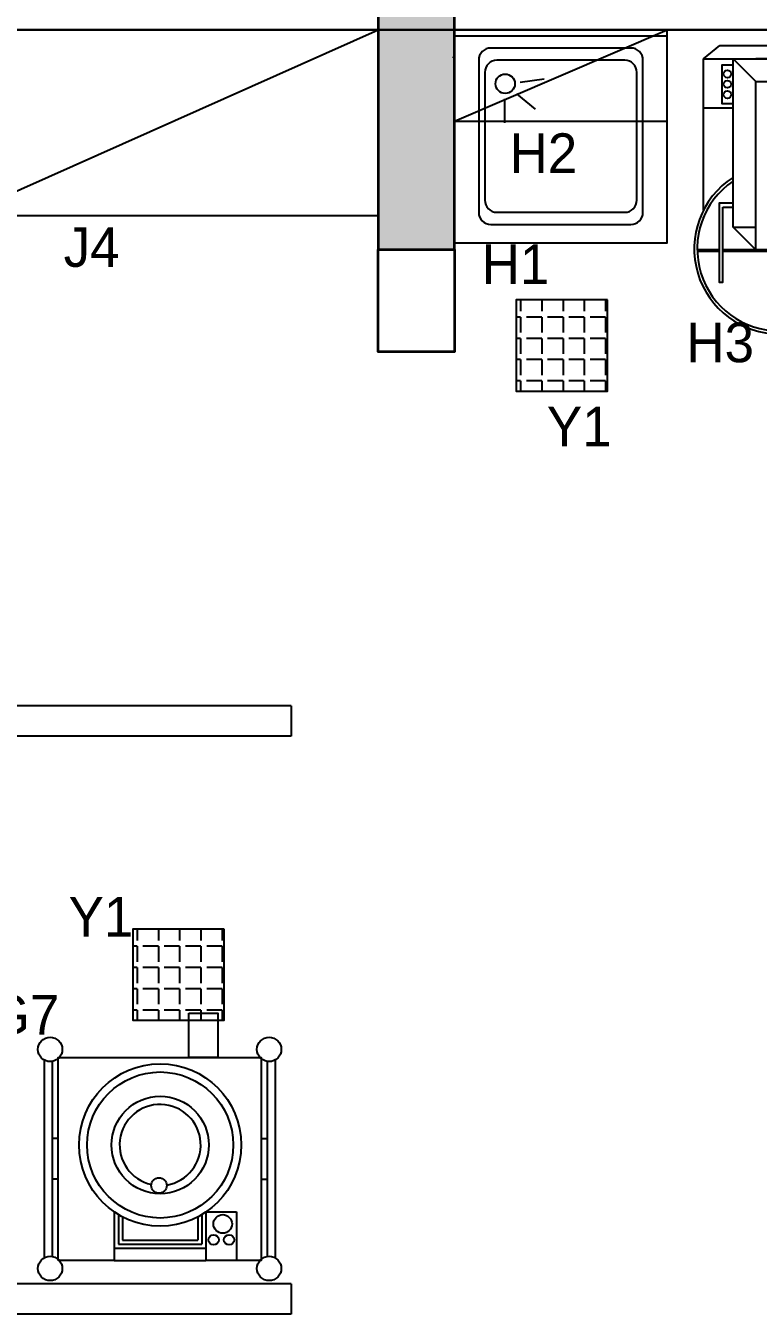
# Model space of a CAD drawing. Header units: millimetres. Extents: x -2729 to 15248, y -12439 to 5292.
# Drawn here: x 5686.8 to 5927.6, y -10686.9 to -10263.3 of the extents above; entities that cross this region are included whole.
import ezdxf

# ---------------------------------------------------------------- set-up
doc = ezdxf.new("R2010")
doc.units = ezdxf.units.MM
for name, color, linetype, lineweight in [('dk-olcu_Ном_пера__80', 7, 'Continuous', 13), ('DUVAR', 7, 'Continuous', 30), ('INTERIOR_WALLS_Ном_пера__60', 7, 'Continuous', 35), ('kolon_Ном_пера__60', 7, 'Continuous', 35)]:
    doc.layers.add(name, color=color, linetype=linetype, lineweight=lineweight)
doc.layers.add('S2000-002 Çizgi', color=7, linetype='Continuous')
doc.styles.add('TAKSİM', font='GOTHIC.TTF', dxfattribs={"height": 20})

# ---------------------------------------------------------------- blocks, each defined once
blk = doc.blocks.new('A$C7DA032E5')
at = {"layer": 'S2000-002 Çizgi'}
for p, q in [((3.08, 90.51), (8.46, 94.9)), ((8.46, 94.9), (47.54, 94.9)), ((47.54, 94.9), (52.92, 90.51)), ((3.08, 40.76), (3.08, 90.51)), ((3.08, 90.51), (52.92, 90.51)), ((12.76, 35.19), (12.76, 90.51)), ((12.76, 90.51), (20.29, 82.97)), ((18.14, 90.51), (37.86, 90.51)), ((35.71, 90.51), (20.29, 90.51)), ((43.24, 90.51), (35.71, 82.97)), ((43.24, 90.51), (43.24, 35.19)), ((52.92, 90.51), (52.92, 40.76)), ((20.29, 27.65), (20.29, 82.97)), ((20.29, 82.97), (35.71, 82.97)), ((35.71, 82.97), (35.71, 27.65)), ((3.08, 74.36), (12.76, 74.36)), ((43.24, 74.36), (52.92, 74.36)), ((3.08, 38.12), (3.08, 38.38)), ((20.29, 27.65), (12.76, 35.19)), ((12.76, 35.19), (20.29, 35.19)), ((35.71, 27.65), (43.24, 35.19)), ((35.71, 35.19), (43.24, 35.19)), ((8.16, 27.65), (1, 27.65)), ((8.16, 27.15), (1, 27.15)), ((46.59, 27.65), (9.41, 27.65)), ((46.59, 27.15), (9.41, 27.15)), ((55, 27.65), (47.84, 27.65)), ((55, 27.15), (47.84, 27.15))]:
    blk.add_line(p, q, dxfattribs=at)
for points in [[(12.76, 75.79), (12.76, 88.41), (9.08, 88.41), (9.08, 75.79)], [(24.29, 5.21), (31.71, 5.21), (31.71, 3.93), (24.29, 3.93)]]:
    blk.add_lwpolyline(points, close=True, dxfattribs=at)
for points in [[(9.41, 41.75), (12.76, 41.75), (12.76, 42.99), (8.16, 42.99), (8.16, 41.75)], [(9.41, 42.99), (8.16, 42.99), (8.16, 17.05), (9.41, 17.05), (9.41, 41.75)], [(46.59, 41.75), (43.24, 41.75), (43.24, 42.99), (47.84, 42.99), (47.84, 41.75)], [(46.59, 42.99), (47.84, 42.99), (47.84, 17.05), (46.59, 17.05), (46.59, 41.75)]]:
    blk.add_lwpolyline(points, dxfattribs=at)
for centre in [(10.91, 85.5), (10.91, 82.14), (10.91, 78.7)]:
    blk.add_circle(centre, 1.24, dxfattribs=at)
for radius, start, end in [(28, 122.9853, 57.0147), (27, 124.3736, 55.6264)]:
    blk.add_arc((28, 28), radius, start, end, dxfattribs=at)
blk = doc.blocks.new('A$C16CD0E37')
at = {"layer": 'S2000-002 Çizgi'}
for p, q in [((6.67, 46.67), (4.67, 46.67)), ((73.33, 46.67), (75.33, 46.67)), ((6.67, 33.33), (4.67, 33.33)), ((73.33, 33.33), (75.33, 33.33)), ((25.1, 22.59), (25.1, 6.67)), ((26.44, 21.74), (26.44, 12)), ((53.9, 21.74), (53.9, 12)), ((55.23, 22.59), (55.23, 6.67)), ((55.23, 22.59), (65.31, 22.59)), ((65.31, 22.59), (65.31, 6.67)), ((27.77, 20.99), (27.77, 13.33)), ((52.57, 20.99), (52.57, 13.33)), ((27.77, 13.33), (52.57, 13.33)), ((25.1, 10.67), (55.23, 10.67)), ((26.44, 12), (53.9, 12)), ((25.1, 6.67), (55.23, 6.67))]:
    blk.add_line(p, q, dxfattribs=at)
blk.add_lwpolyline([(49.63, 87.94), (59.13, 87.94), (59.13, 73.33), (49.63, 73.33)], close=True, dxfattribs=at)
for points in [[(2, 72.53), (2, 7.46)], [(4.67, 72.05), (4.67, 7.94)], [(6.67, 6.67), (6.67, 73.33), (73.33, 73.33), (73.33, 6.67), (55.23, 6.67)], [(75.33, 72.05), (75.33, 7.94)], [(78, 72.53), (78, 7.46)], [(25.1, 6.67), (6.67, 6.67)]]:
    blk.add_lwpolyline(points, dxfattribs=at)
for centre, radius in [((4, 76), 4), ((76, 76), 4), ((40.17, 44.59), 26.67), ((40.17, 44.59), 24), ((40.17, 44.59), 16), ((39.79, 31.27), 2.54), ((60.74, 18.64), 3.06), ((57.75, 13.42), 1.69), ((62.8, 13.42), 1.69), ((4, 4), 4), ((76, 4), 4)]:
    blk.add_circle(centre, radius, dxfattribs=at)
blk.add_arc((40.17, 44.59), 13.33, 279.302, 257.4764, dxfattribs=at)
blk = doc.blocks.new('A$C4B431B2E')
at = {"layer": 'S2000-002 Çizgi'}
for p, q in [((0, 40), (70, 70)), ((21.66, 52.76), (29.47, 53.87)), ((16.52, 47.29), (16.52, 39.4)), ((20.43, 48.95), (26.53, 43.95))]:
    blk.add_line(p, q, dxfattribs=at)
for points in [[(0, 0), (70, 0), (70, 70), (0, 70)], [(0, 68), (70, 68), (70, 70), (0, 70)], [(0, 40), (70, 40), (70, 70), (0, 70)]]:
    blk.add_lwpolyline(points, close=True, dxfattribs=at)
for points in [[(12, 6), (58, 6, 0.414214), (62, 10), (62, 60, 0.414214), (58, 64), (12, 64, 0.414214), (8, 60), (8, 10, 0.414214)], [(14, 10), (56, 10, 0.414214), (60, 14), (60, 56, 0.414214), (56, 60), (14, 60, 0.414214), (10, 56), (10, 14, 0.414214)]]:
    blk.add_lwpolyline(points, format="xyb", close=True, dxfattribs=at)
blk.add_circle((16.71, 52.26), 3.19, dxfattribs=at)

msp = doc.modelspace()

# ---------------------------------------------------------------- hatches: boundary and pattern name
h = msp.add_hatch(color=7)
edge = h.paths.add_edge_path()
edge.add_line((4564.714, -9991.174), (4564.714, -10036.575))
edge.add_arc((4572.013, -10036.575), 7.299, 180, 270)
edge.add_line((4572.013, -10043.875), (4597.415, -10043.875))
edge.add_arc((4597.415, -10036.575), 7.299, 270, 360)
edge.add_line((4604.714, -10036.575), (4604.714, -9991.174))
edge.add_arc((4597.415, -9991.174), 7.299, 0, 90)
edge.add_line((4597.415, -9983.875), (4572.013, -9983.875))
edge.add_arc((4572.013, -9991.174), 7.299, 90, 180)
edge = h.paths.add_edge_path()
edge.add_line((4219.707, -9819.348), (4219.707, -9864.749))
edge.add_arc((4227.007, -9864.749), 7.299, 180, 270)
edge.add_line((4227.007, -9872.049), (4252.408, -9872.049))
edge.add_arc((4252.408, -9864.749), 7.299, 270, 360)
edge.add_line((4259.707, -9864.749), (4259.707, -9819.348))
edge.add_arc((4252.408, -9819.348), 7.299, 0, 90)
edge.add_line((4252.408, -9812.049), (4227.007, -9812.049))
edge.add_arc((4227.007, -9819.348), 7.299, 90, 180)
edge = h.paths.add_edge_path()
edge.add_line((4966.713, -10127.122), (4966.713, -10172.524))
edge.add_arc((4974.012, -10172.524), 7.299, 180, 270)
edge.add_line((4974.012, -10179.823), (4999.414, -10179.823))
edge.add_arc((4999.414, -10172.524), 7.299, 270, 360)
edge.add_line((5006.713, -10172.524), (5006.713, -10127.122))
edge.add_arc((4999.414, -10127.122), 7.299, 0, 90)
edge.add_line((4999.414, -10119.823), (4974.012, -10119.823))
edge.add_arc((4974.012, -10127.122), 7.299, 90, 180)
edge = h.paths.add_edge_path()
edge.add_line((5362.713, -10202.122), (5362.713, -10247.524))
edge.add_arc((5370.012, -10247.524), 7.299, 180, 270)
edge.add_line((5370.012, -10254.823), (5395.413, -10254.823))
edge.add_arc((5395.413, -10247.524), 7.299, 270, 360)
edge.add_line((5402.713, -10247.524), (5402.713, -10202.122))
edge.add_arc((5395.413, -10202.122), 7.299, 0, 90)
edge.add_line((5395.413, -10194.823), (5370.012, -10194.823))
edge.add_arc((5370.012, -10202.122), 7.299, 90, 180)
h.paths.add_polyline_path([(5802.715, -10336.866), (5827.714, -10336.866), (5827.714, -10236.867), (5802.715, -10236.867)])
h.paths.add_polyline_path([(5802.715, -10336.866), (5802.715, -10236.867)])
h.paths.add_polyline_path([(8647.798, -8746.869), (8647.798, -8686.869), (8587.798, -8686.869), (8587.798, -8746.869)])
h.paths.add_polyline_path([(9177.136, -8893.807), (9205.304, -8840.83), (9152.327, -8812.662), (9124.159, -8865.639)])
h.paths.add_polyline_path([(9691.026, -9511.322), (9747.203, -9490.249), (9726.13, -9434.072), (9669.953, -9455.145)])
h.paths.add_polyline_path([(9752.796, -10086.867), (9812.796, -10086.867), (9812.796, -10026.867), (9752.796, -10026.867)])
h.paths.add_polyline_path([(9752.796, -10686.866), (9812.796, -10686.866), (9812.796, -10626.866), (9752.796, -10626.866)])
h = msp.add_hatch()
h.set_pattern_fill('ANGLE', color=256, angle=180)
h.set_pattern_definition([(180, (14035.8914, -7641.951), (-9e-16, -6.985), [5.08, -1.905]), (270, (14035.8914, -7641.951), (6.985, -1e-15), [5.08, -1.905])])
h.paths.add_polyline_path([(5848.035, -10383.432), (5878.035, -10383.432), (5878.035, -10353.432), (5848.035, -10353.432)])
h = msp.add_hatch()
h.set_pattern_fill('ANGLE', color=256, angle=180)
h.set_pattern_definition([(180, (13909.8534, -7848.7705), (-9e-16, -6.985), [5.08, -1.905]), (270, (13909.8534, -7848.7705), (6.985, -1e-15), [5.08, -1.905])])
h.paths.add_polyline_path([(5721.997, -10590.251), (5751.997, -10590.251), (5751.997, -10560.251), (5721.997, -10560.251)])
at = {"layer": 'INTERIOR_WALLS_Ном_пера__60', "linetype": 'Continuous'}
h = msp.add_hatch(dxfattribs=at)
h.set_pattern_fill('КИРПИЧ_ОБЫКНОВЕННЫЙ_0002', color=256, scale=0.1, style=0, pattern_type=2)
h.set_pattern_definition([(45, (-3877.731, 44993), (-9.1923748, 9.1923748), [])])
h.paths.add_polyline_path([(5826.994, -10228.718), (5826.994, -10273.717), (5827.081, -10273.717), (5827.081, -10228.718)], flags=0)

# ---------------------------------------------------------------- linework, layer by layer
for p, q in [((5665.715, -10325.661), (5802.715, -10264.661)), ((5774.011, -10486.864), (5355.461, -10486.864)), ((5774.011, -10486.864), (5774.011, -10496.864)), ((5774.011, -10496.864), (5354.144, -10496.864)), ((5774.011, -10676.864), (5330.447, -10676.864)), ((5774.011, -10676.864), (5774.011, -10686.864)), ((5774.011, -10686.864), (5329.13, -10686.864))]:
    msp.add_line(p, q)
for points in [[(5665.715, -10325.661), (5802.715, -10325.661), (5802.715, -10264.661), (5665.715, -10264.661)], [(5878.035, -10353.432), (5848.035, -10353.432), (5848.035, -10383.432), (5878.035, -10383.432)], [(5751.997, -10560.251), (5721.997, -10560.251), (5721.997, -10590.251), (5751.997, -10590.251)]]:
    msp.add_lwpolyline(points, close=True)
at = {"layer": 'dk-olcu_Ном_пера__80', "linetype": 'Continuous'}
msp.add_line((5826.994, -10273.717), (5827.081, -10273.717), dxfattribs=at)
at = {"layer": 'DUVAR', "linetype": 'Continuous'}
msp.add_line((5384.715, -10264.661), (7260.415, -10264.661), dxfattribs=at)
at = {"layer": 'kolon_Ном_пера__60', "linetype": 'Continuous', "flags": 128}
for points in [[(5802.715, -10336.866), (5827.714, -10336.866), (5827.714, -10236.867), (5802.715, -10236.867)], [(5802.715, -10336.866), (5827.714, -10336.866), (5827.714, -10370.576), (5802.715, -10370.576)]]:
    msp.add_lwpolyline(points, close=True, dxfattribs=at)

# ---------------------------------------------------------------- block references
msp.add_blockref('A$C7DA032E5', (5906.559, -10364.678))
at = {"layer": 'S2000-002 Çizgi'}
for name, p in [('A$C4B431B2E', (5827.714, -10334.661)), ('A$C16CD0E37', (5690.829, -10675.826))]:
    msp.add_blockref(name, p, dxfattribs=at)

# ---------------------------------------------------------------- texts
at = {"style": 'TAKSİM'}
for s, p in [('H2', (5845.873, -10311.701)), ('J4', (5699.277, -10342.593)), ('H1', (5836.688, -10348.185)), ('H3', (5903.988, -10373.947)), ('Y1', (5858.123, -10401.582)), ('Y1', (5700.9, -10562.726)), ('G7', (5674.684, -10594.919))]:
    msp.add_text(s, height=13, dxfattribs=at).set_placement(p)

doc.saveas('drawing.dxf')
